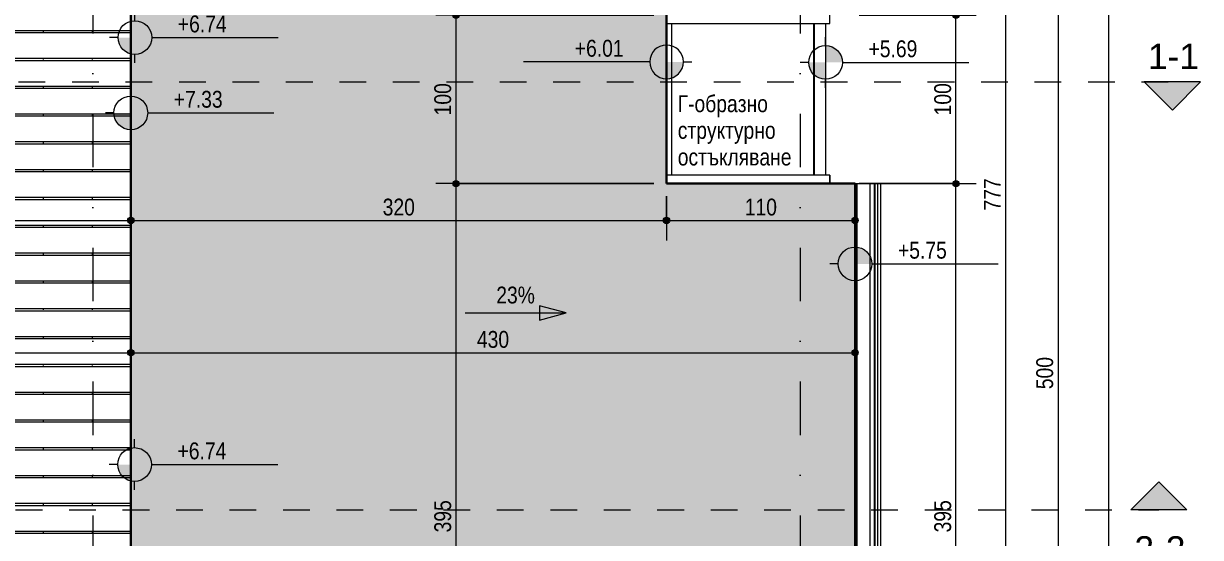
# Model space of a CAD drawing. Header units: centimetres. Extents: x -78 to 2009, y -1469 to 312.
# Drawn here: x 1310 to 2009, y -582 to -277 of the extents above; entities that cross this region are included whole.
import ezdxf

# ---------------------------------------------------------------- set-up
doc = ezdxf.new("R2010")
doc.units = ezdxf.units.CM
doc.linetypes.add('Dash', pattern=[31.75, 15.875, -15.875])
doc.linetypes.add('Dash dot', pattern=[79.375, 31.75, -23.8125, 0, -23.8125])
for name, color, linetype, lineweight in [('A-ANNO-DIMS', 7, 'Continuous', 9), ('A-ANNO-DIMS-50', 7, 'Continuous', 9), ('A-ANNO-NOTE', 7, 'Continuous', 9), ('A-DETL-MBND', 7, 'Continuous', 9), ('A-ROOF', 7, 'Continuous', 9), ('A-ROOF-OTLN', 7, 'Continuous', 9), ('A-ROOF-PATT', 7, 'Continuous', 9), ('G-ANNO-DIMS', 7, 'Continuous', 9), ('G-ANNO-SYMB', 7, 'Continuous', 9), ('G-ANNO-TEXT', 7, 'Continuous', 9), ('S-GRID', 7, 'Continuous', 9)]:
    doc.layers.add(name, color=color, linetype=linetype, lineweight=lineweight)
doc.styles.add('Arial Narrow', font='ARIALN.TTF', dxfattribs={"height": 10})
doc.styles.add('Arial Narrow_2', font='ARIALN.TTF', dxfattribs={"height": 10})
doc.styles.add('Arial Narrow_3', font='ARIALN.TTF', dxfattribs={"height": 10})
doc.styles.add('Arial_1', font='arial.ttf', dxfattribs={"height": 15})
doc.dimstyles.new('TEC_DIM', dxfattribs={"dimscale": 30.48, "dimtxt": 10.23431, "dimasz": 0.492126, "dimexe": 0.393701, "dimexo": 0.246063, "dimgap": 0, "dimtad": 1, "dimdec": 0, "dimzin": 0, "dimdsep": 46, "dimtxsty": 'Arial Narrow', "dimblk1": 'DOTSMALL', "dimblk2": 'DOTSMALL', "dimsah": 1, "dimcen": 0.09, "dimazin": 0, "dimtfac": 1, "dimtdec": 4, "dimtix": 1, "dimtmove": 0, "dimatfit": 3, "dimfxl": 0, "dimtvp": 1, "dimtolj": 1, "dimtzin": 0, "dimarcsym": 0})
doc.dimstyles.new('TEC_DIM_1', dxfattribs={"dimscale": 30.48, "dimtxt": 10.23431, "dimasz": 0.492126, "dimexe": 0.393701, "dimexo": 0.246063, "dimgap": 0, "dimtad": 1, "dimdec": 0, "dimzin": 0, "dimdsep": 46, "dimtxsty": 'Arial Narrow_3', "dimblk1": 'DOTSMALL', "dimblk2": 'DOTSMALL', "dimsah": 1, "dimcen": 0.09, "dimazin": 0, "dimtfac": 1, "dimtdec": 4, "dimtix": 1, "dimtmove": 0, "dimatfit": 3, "dimfxl": 0, "dimtvp": 1, "dimtolj": 1, "dimtzin": 0, "dimarcsym": 0})

# ---------------------------------------------------------------- blocks, each defined once
blk = doc.blocks.new('System Panel - Glazed-2432445-ПОКРИВ')
at = {"layer": 'A-DETL-MBND'}
blk.add_line((1779.72, -366.59), (1779.72, -276.59), dxfattribs=at)
blk = doc.blocks.new('L Corner Mullion - L Mullion 1-2432467-ПОКРИВ')
at = {"layer": 'A-DETL-MBND'}
for p, q in [((1779.84, -276.59), (1779.84, -366.59)), ((1786.65, -276.59), (1786.65, -366.59))]:
    blk.add_line(p, q, dxfattribs=at)
blk = doc.blocks.new('Rectangular Mullion - TEC_DOGRAMA_TERASI_EX-2432438-ПОКРИВ')
at = {"layer": 'A-DETL-MBND'}
for p, q in [((1692.24, -276.59), (1695.42, -276.59)), ((1695.42, -366.59), (1695.42, -276.59)), ((1695.42, -366.59), (1692.24, -366.59))]:
    blk.add_line(p, q, dxfattribs=at)
blk = doc.blocks.new('Rectangular Mullion - TEC_DOGRAMA_TERASI_EX-2432465-ПОКРИВ')
at = {"layer": 'A-DETL-MBND'}
for p, q in [((1789.15, -276.59), (1789.15, -271.59)), ((1692.24, -276.59), (1789.15, -276.59))]:
    blk.add_line(p, q, dxfattribs=at)
blk = doc.blocks.new('Rectangular Mullion - TEC_DOGRAMA_TERASI_EX-2432466-ПОКРИВ')
at = {"layer": 'A-DETL-MBND'}
for p, q in [((1789.15, -366.59), (1692.24, -366.59)), ((1789.15, -371.59), (1789.15, -366.59))]:
    blk.add_line(p, q, dxfattribs=at)
blk = doc.blocks.new('Rectangular Mullion - TEC_DOGRAMA_TERASI_EX-2432469-ПОКРИВ')
at = {"layer": 'A-DETL-MBND'}
blk.add_line((-5, 5), (0, 5), dxfattribs=at)
blk = doc.blocks.new('Section - TEC_SECTION-13048-ПОКРИВ')
at = {"layer": 'G-ANNO-SYMB'}
blk.add_hatch(color=256, dxfattribs=at).paths.add_polyline_path([(0, 0.334), (0.334, 0), (-0.334, 0)])
for p, q in [((0, 0.334), (-0.334, 0)), ((0.334, 0), (0, 0.334)), ((-0.334, 0), (0.334, 0))]:
    blk.add_line(p, q, dxfattribs=at)
blk = doc.blocks.new('Spot Elevations - PLAN - PROJECT-149572-ПОКРИВ')
at = {"layer": 'A-ANNO-NOTE'}
h = blk.add_hatch(color=256, dxfattribs=at)
edge = h.paths.add_edge_path()
edge.add_line((0, 0), (0, 0.2))
edge.add_arc((0, 0), 0.2, 0, 90, ccw=False)
edge.add_line((0.2, 0), (0, 0))
h = blk.add_hatch(color=256, dxfattribs=at)
edge = h.paths.add_edge_path()
edge.add_line((0, 0), (0, -0.2))
edge.add_arc((0, 0), 0.2, 180, 270, ccw=False)
edge.add_line((-0.2, 0), (0, 0))
for p, q in [((0, 0.2), (0, 0.3)), ((-0.2, 0), (-0.3, 0)), ((0.2, 0), (1.7, 0)), ((0, -0.3), (0, -0.2))]:
    blk.add_line(p, q, dxfattribs=at)
blk.add_circle((0, 0), 0.2, dxfattribs=at)
blk = doc.blocks.new('DIMBLOCK8-ПОКРИВ')
at = {"layer": 'A-ANNO-DIMS-50', "transparency": 16777216}
h = blk.add_hatch(color=256, dxfattribs=at)
edge = h.paths.add_edge_path()
edge.add_arc((124.14, 265.57), 1.88, 0, 360)
h = blk.add_hatch(color=256, dxfattribs=at)
edge = h.paths.add_edge_path()
edge.add_arc((1804.14, 265.57), 1.88, 0, 360)
for p, q in [((124.14, -409.09), (124.14, 277.57)), ((1804.14, 17.98), (1804.14, 277.57)), ((124.14, 265.57), (1804.14, 265.57)), ((124.14, 265.57), (124.14, -409.09)), ((1804.14, 265.57), (1804.14, 17.98))]:
    blk.add_line(p, q, dxfattribs=at)
for centre in [(124.14, 265.57), (1804.14, 265.57)]:
    blk.add_circle(centre, 1.88, dxfattribs=at)
at = {"layer": 'A-ANNO-DIMS-50', "color": 0, "transparency": 16777216, "insert": (951.47, 278.5), "char_height": 10, "width": 30.4105, "attachment_point": 1, "line_spacing_factor": 0.974696, "style": 'Arial Narrow'}
blk.add_mtext('1680', dxfattribs=at)
blk = doc.blocks.new('_DotSmall')
at = {"color": 0, "linetype": 'ByBlock', "const_width": 0.5}
blk.add_lwpolyline([(-0.0625, 0, 1), (0.0625, 0, 1)], format="xyb", close=True, dxfattribs=at)
blk = doc.blocks.new('DIMBLOCK16-ПОКРИВ')
at = {"layer": 'A-ANNO-DIMS-50', "transparency": 16777216}
h = blk.add_hatch(color=256, dxfattribs=at)
edge = h.paths.add_edge_path()
edge.add_arc((1924.69, -234.09), 1.88, 0, 360)
h = blk.add_hatch(color=256, dxfattribs=at)
edge = h.paths.add_edge_path()
edge.add_arc((1924.69, -734.09), 1.88, 0, 360)
for p, q in [((1919.85, -234.09), (1936.69, -234.09)), ((1924.69, -234.09), (1919.85, -234.09)), ((1924.69, -234.09), (1924.69, -734.09)), ((1919.85, -734.09), (1936.69, -734.09)), ((1924.69, -734.09), (1919.85, -734.09))]:
    blk.add_line(p, q, dxfattribs=at)
for centre in [(1924.69, -234.09), (1924.69, -734.09)]:
    blk.add_circle(centre, 1.88, dxfattribs=at)
at = {"layer": 'A-ANNO-DIMS-50', "color": 0, "transparency": 16777216, "insert": (1911.77, -493.59), "char_height": 10, "width": 22.8079, "attachment_point": 1, "rotation": 90, "line_spacing_factor": 0.974696, "style": 'Arial Narrow'}
blk.add_mtext('500', dxfattribs=at)
blk = doc.blocks.new('DIMBLOCK22-ПОКРИВ')
at = {"layer": 'A-ANNO-DIMS-50', "transparency": 16777216}
h = blk.add_hatch(color=256, dxfattribs=at)
edge = h.paths.add_edge_path()
edge.add_arc((1864.11, -371.59), 1.88, 0, 360)
h = blk.add_hatch(color=256, dxfattribs=at)
edge = h.paths.add_edge_path()
edge.add_arc((1864.11, -766.59), 1.88, 0, 360)
for p, q in [((1806.64, -371.59), (1876.11, -371.59)), ((1864.11, -371.59), (1806.64, -371.59)), ((1864.11, -766.59), (1864.11, -371.59)), ((1811.64, -766.59), (1876.11, -766.59)), ((1864.11, -766.59), (1811.64, -766.59))]:
    blk.add_line(p, q, dxfattribs=at)
for centre in [(1864.11, -371.59), (1864.11, -766.59)]:
    blk.add_circle(centre, 1.88, dxfattribs=at)
at = {"layer": 'A-ANNO-DIMS-50', "color": 0, "transparency": 16777216, "insert": (1851.19, -578.59), "char_height": 10, "width": 22.8079, "attachment_point": 1, "rotation": 90, "line_spacing_factor": 0.974696, "style": 'Arial Narrow'}
blk.add_mtext('395', dxfattribs=at)
blk = doc.blocks.new('DIMBLOCK23-ПОКРИВ')
at = {"layer": 'A-ANNO-DIMS-50', "transparency": 16777216}
h = blk.add_hatch(color=256, dxfattribs=at)
edge = h.paths.add_edge_path()
edge.add_arc((1864.11, -271.59), 1.88, 0, 360)
h = blk.add_hatch(color=256, dxfattribs=at)
edge = h.paths.add_edge_path()
edge.add_arc((1864.11, -371.59), 1.88, 0, 360)
for p, q in [((1806.64, -271.59), (1876.11, -271.59)), ((1864.11, -271.59), (1806.64, -271.59)), ((1864.11, -371.59), (1864.11, -271.59)), ((1806.64, -371.59), (1876.11, -371.59)), ((1864.11, -371.59), (1806.64, -371.59))]:
    blk.add_line(p, q, dxfattribs=at)
for centre in [(1864.11, -271.59), (1864.11, -371.59)]:
    blk.add_circle(centre, 1.88, dxfattribs=at)
at = {"layer": 'A-ANNO-DIMS-50', "color": 0, "transparency": 16777216, "insert": (1851.19, -331.09), "char_height": 10, "width": 22.8079, "attachment_point": 1, "rotation": 90, "line_spacing_factor": 0.974696, "style": 'Arial Narrow'}
blk.add_mtext('100', dxfattribs=at)
blk = doc.blocks.new('DIMBLOCK26-ПОКРИВ')
at = {"layer": 'A-ANNO-DIMS-50', "transparency": 16777216}
h = blk.add_hatch(color=256, dxfattribs=at)
edge = h.paths.add_edge_path()
edge.add_arc((1893.65, 10.48), 1.87, 0, 360)
h = blk.add_hatch(color=256, dxfattribs=at)
edge = h.paths.add_edge_path()
edge.add_arc((1893.65, -766.59), 1.88, 0, 360)
for p, q in [((1826.88, 10.48), (1905.65, 10.48)), ((1893.65, 10.48), (1826.88, 10.48)), ((1893.65, -766.59), (1893.65, 10.48)), ((1811.64, -766.59), (1905.65, -766.59)), ((1893.65, -766.59), (1811.64, -766.59))]:
    blk.add_line(p, q, dxfattribs=at)
for centre, radius in [((1893.65, 10.48), 1.87), ((1893.65, -766.59), 1.88)]:
    blk.add_circle(centre, radius, dxfattribs=at)
at = {"layer": 'A-ANNO-DIMS-50', "color": 0, "transparency": 16777216, "insert": (1880.73, -387.56), "char_height": 10, "width": 22.8079, "attachment_point": 1, "rotation": 90, "line_spacing_factor": 0.974696, "style": 'Arial Narrow'}
blk.add_mtext('777', dxfattribs=at)
blk = doc.blocks.new('DIMBLOCK27-ПОКРИВ')
at = {"layer": 'A-ANNO-DIMS-50', "transparency": 16777216}
h = blk.add_hatch(color=256, dxfattribs=at)
edge = h.paths.add_edge_path()
edge.add_arc((1954.89, 10.48), 1.87, 0, 360)
h = blk.add_hatch(color=256, dxfattribs=at)
edge = h.paths.add_edge_path()
edge.add_arc((1954.89, -1256.59), 1.88, 0, 360)
for p, q in [((1826.88, 10.48), (1966.89, 10.48)), ((1954.89, 10.48), (1826.88, 10.48)), ((1954.89, -1256.59), (1954.89, 10.48)), ((1721.64, -1256.59), (1966.89, -1256.59)), ((1954.89, -1256.59), (1721.64, -1256.59))]:
    blk.add_line(p, q, dxfattribs=at)
for centre, radius in [((1954.89, 10.48), 1.87), ((1954.89, -1256.59), 1.88)]:
    blk.add_circle(centre, radius, dxfattribs=at)
at = {"layer": 'A-ANNO-DIMS-50', "color": 0, "transparency": 16777216, "insert": (1941.97, -635.72), "char_height": 10, "width": 30.4105, "attachment_point": 1, "rotation": 90, "line_spacing_factor": 0.974696, "style": 'Arial Narrow'}
blk.add_mtext('1267', dxfattribs=at)
blk = doc.blocks.new('DIMBLOCK66-ПОКРИВ')
at = {"layer": 'A-ANNO-DIMS-50', "transparency": 16777216}
h = blk.add_hatch(color=256, dxfattribs=at)
edge = h.paths.add_edge_path()
edge.add_arc((904.14, -471.95), 1.88, 0, 360)
h = blk.add_hatch(color=256, dxfattribs=at)
edge = h.paths.add_edge_path()
edge.add_arc((1374.14, -471.95), 1.88, 0, 360)
for p, q in [((904.14, -476.8), (904.14, -459.95)), ((1374.14, -476.8), (1374.14, -459.95)), ((904.14, -471.95), (1374.14, -471.95)), ((904.14, -471.95), (904.14, -476.8)), ((1374.14, -471.95), (1374.14, -476.8))]:
    blk.add_line(p, q, dxfattribs=at)
for centre in [(904.14, -471.95), (1374.14, -471.95)]:
    blk.add_circle(centre, 1.88, dxfattribs=at)
at = {"layer": 'A-ANNO-DIMS-50', "color": 0, "transparency": 16777216, "insert": (1129.64, -459.03), "char_height": 10, "width": 22.8079, "attachment_point": 1, "line_spacing_factor": 0.974696, "style": 'Arial Narrow'}
blk.add_mtext('470', dxfattribs=at)
blk = doc.blocks.new('DIMBLOCK67-ПОКРИВ')
at = {"layer": 'A-ANNO-DIMS-50', "transparency": 16777216}
h = blk.add_hatch(color=256, dxfattribs=at)
edge = h.paths.add_edge_path()
edge.add_arc((1374.14, -471.95), 1.88, 0, 360)
h = blk.add_hatch(color=256, dxfattribs=at)
edge = h.paths.add_edge_path()
edge.add_arc((1804.14, -471.95), 1.88, 0, 360)
for p, q in [((1374.14, -476.8), (1374.14, -459.95)), ((1804.14, -476.8), (1804.14, -459.95)), ((1374.14, -471.95), (1804.14, -471.95)), ((1374.14, -471.95), (1374.14, -476.8)), ((1804.14, -471.95), (1804.14, -476.8))]:
    blk.add_line(p, q, dxfattribs=at)
for centre in [(1374.14, -471.95), (1804.14, -471.95)]:
    blk.add_circle(centre, 1.88, dxfattribs=at)
at = {"layer": 'A-ANNO-DIMS-50', "color": 0, "transparency": 16777216, "insert": (1579.64, -459.03), "char_height": 10, "width": 22.8079, "attachment_point": 1, "line_spacing_factor": 0.974696, "style": 'Arial Narrow'}
blk.add_mtext('430', dxfattribs=at)
blk = doc.blocks.new('DIMBLOCK68-ПОКРИВ')
at = {"layer": 'A-ANNO-DIMS-50', "transparency": 16777216}
h = blk.add_hatch(color=256, dxfattribs=at)
edge = h.paths.add_edge_path()
edge.add_arc((904.14, -393.43), 1.88, 0, 360)
h = blk.add_hatch(color=256, dxfattribs=at)
edge = h.paths.add_edge_path()
edge.add_arc((1374.14, -393.43), 1.88, 0, 360)
for p, q in [((904.14, -398.27), (904.14, -381.43)), ((1374.14, -398.27), (1374.14, -381.43)), ((904.14, -393.43), (1374.14, -393.43)), ((904.14, -393.43), (904.14, -398.27)), ((1374.14, -393.43), (1374.14, -398.27))]:
    blk.add_line(p, q, dxfattribs=at)
for centre in [(904.14, -393.43), (1374.14, -393.43)]:
    blk.add_circle(centre, 1.88, dxfattribs=at)
at = {"layer": 'A-ANNO-DIMS-50', "color": 0, "transparency": 16777216, "insert": (1129.64, -380.5), "char_height": 10, "width": 22.8079, "attachment_point": 1, "line_spacing_factor": 0.974696, "style": 'Arial Narrow'}
blk.add_mtext('470', dxfattribs=at)
blk = doc.blocks.new('DIMBLOCK69-ПОКРИВ')
at = {"layer": 'A-ANNO-DIMS-50', "transparency": 16777216}
h = blk.add_hatch(color=256, dxfattribs=at)
edge = h.paths.add_edge_path()
edge.add_arc((1374.14, -393.43), 1.88, 0, 360)
h = blk.add_hatch(color=256, dxfattribs=at)
edge = h.paths.add_edge_path()
edge.add_arc((1692.24, -393.43), 1.88, 0, 360)
for p, q in [((1374.14, -398.27), (1374.14, -381.43)), ((1692.24, -379.09), (1692.24, -405.43)), ((1692.24, -393.43), (1692.24, -379.09)), ((1374.14, -393.43), (1692.24, -393.43)), ((1374.14, -393.43), (1374.14, -398.27))]:
    blk.add_line(p, q, dxfattribs=at)
for centre in [(1374.14, -393.43), (1692.24, -393.43)]:
    blk.add_circle(centre, 1.88, dxfattribs=at)
at = {"layer": 'A-ANNO-DIMS-50', "color": 0, "transparency": 16777216, "insert": (1523.69, -380.5), "char_height": 10, "width": 22.8079, "attachment_point": 1, "line_spacing_factor": 0.974696, "style": 'Arial Narrow_3'}
blk.add_mtext('\u200e320', dxfattribs=at)
blk = doc.blocks.new('DIMBLOCK70-ПОКРИВ')
at = {"layer": 'A-ANNO-DIMS-50', "transparency": 16777216}
h = blk.add_hatch(color=256, dxfattribs=at)
edge = h.paths.add_edge_path()
edge.add_arc((1692.24, -393.43), 1.88, 0, 360)
h = blk.add_hatch(color=256, dxfattribs=at)
edge = h.paths.add_edge_path()
edge.add_arc((1804.14, -393.43), 1.88, 0, 360)
for p, q in [((1692.24, -379.09), (1692.24, -405.43)), ((1692.24, -393.43), (1692.24, -379.09)), ((1804.14, -398.27), (1804.14, -381.43)), ((1692.24, -393.43), (1804.14, -393.43)), ((1804.14, -393.43), (1804.14, -398.27))]:
    blk.add_line(p, q, dxfattribs=at)
for centre in [(1692.24, -393.43), (1804.14, -393.43)]:
    blk.add_circle(centre, 1.88, dxfattribs=at)
at = {"layer": 'A-ANNO-DIMS-50', "color": 0, "transparency": 16777216, "insert": (1738.69, -380.5), "char_height": 10, "width": 22.8079, "attachment_point": 1, "line_spacing_factor": 0.974696, "style": 'Arial Narrow_3'}
blk.add_mtext('\u200e110', dxfattribs=at)
blk = doc.blocks.new('DIMBLOCK75-ПОКРИВ')
at = {"layer": 'A-ANNO-DIMS-50', "transparency": 16777216}
h = blk.add_hatch(color=256, dxfattribs=at)
edge = h.paths.add_edge_path()
edge.add_arc((1567.24, -371.59), 1.88, 0, 360)
h = blk.add_hatch(color=256, dxfattribs=at)
edge = h.paths.add_edge_path()
edge.add_arc((1567.24, -766.59), 1.88, 0, 360)
for p, q in [((1684.74, -371.59), (1555.24, -371.59)), ((1567.24, -766.59), (1567.24, -371.59)), ((1567.24, -371.59), (1684.74, -371.59)), ((1573.8, -766.59), (1555.24, -766.59)), ((1567.24, -766.59), (1573.8, -766.59))]:
    blk.add_line(p, q, dxfattribs=at)
for centre in [(1567.24, -371.59), (1567.24, -766.59)]:
    blk.add_circle(centre, 1.88, dxfattribs=at)
at = {"layer": 'A-ANNO-DIMS-50', "color": 0, "transparency": 16777216, "insert": (1554.32, -578.59), "char_height": 10, "width": 22.8079, "attachment_point": 1, "rotation": 90, "line_spacing_factor": 0.974696, "style": 'Arial Narrow'}
blk.add_mtext('395', dxfattribs=at)
blk = doc.blocks.new('DIMBLOCK76-ПОКРИВ')
at = {"layer": 'A-ANNO-DIMS-50', "transparency": 16777216}
h = blk.add_hatch(color=256, dxfattribs=at)
edge = h.paths.add_edge_path()
edge.add_arc((1567.24, -271.59), 1.88, 0, 360)
h = blk.add_hatch(color=256, dxfattribs=at)
edge = h.paths.add_edge_path()
edge.add_arc((1567.24, -371.59), 1.88, 0, 360)
for p, q in [((1684.74, -271.59), (1555.24, -271.59)), ((1567.24, -371.59), (1567.24, -271.59)), ((1567.24, -271.59), (1684.74, -271.59)), ((1684.74, -371.59), (1555.24, -371.59)), ((1567.24, -371.59), (1684.74, -371.59))]:
    blk.add_line(p, q, dxfattribs=at)
for centre in [(1567.24, -271.59), (1567.24, -371.59)]:
    blk.add_circle(centre, 1.88, dxfattribs=at)
at = {"layer": 'A-ANNO-DIMS-50', "color": 0, "transparency": 16777216, "insert": (1554.32, -331.09), "char_height": 10, "width": 22.8079, "attachment_point": 1, "rotation": 90, "line_spacing_factor": 0.974696, "style": 'Arial Narrow'}
blk.add_mtext('100', dxfattribs=at)

msp = doc.modelspace()

# ---------------------------------------------------------------- hatches: boundary and pattern name
at = {"layer": 'A-ROOF-PATT', "true_color": 0x8b8b8b}
h = msp.add_hatch(dxfattribs=at)
h.set_pattern_fill('FP1_1', color=252, style=0, pattern_type=2)
h.set_pattern_definition([(90, (85.79, -2627.617), (-29.922, 16.51), [0.8382, -15.672]), (180, (85.789, -2644.127), (-29.922, -16.51), [29.922, 0]), (180, (85.789, -2642.857), (-29.922, -16.51), [29.922, 0])])
h.paths.add_polyline_path([(1324.14, -1256.59), (1714.14, -1256.59), (1714.14, -901.59), (1582.42, -901.59), (1582.42, -766.59), (1804.14, -766.59), (1804.14, -371.59), (1692.24, -371.59), (1692.24, -271.59), (1804.14, -271.59), (1804.14, 10.48), (1374.14, -141.76), (1374.14, -643.59), (1324.14, -643.59), (1324.14, -1124.32)])
h.paths.add_polyline_path([(1389.14, -962.59), (1364.14, -962.59), (1364.14, -926.59), (1389.14, -926.59), (1389.14, -957.59)])
h.paths.add_polyline_path([(1384.14, -957.59), (1384.14, -950.82), (1369.14, -950.82), (1369.14, -957.59), (1372.2, -957.59)])
h.paths.add_polyline_path([(1380.91, -945.82), (1384.14, -945.82), (1384.14, -931.59), (1369.14, -931.59), (1369.14, -945.82), (1371.27, -945.82)])
h = msp.add_hatch(dxfattribs=at)
h.set_pattern_fill('FP1_13', color=252, style=0, pattern_type=2)
h.set_pattern_definition([(270, (99.568, -16.51), (29.105, -16.51), [0.8382, -15.672]), (0, (99.568, 0), (29.105, 16.51), [29.105, 0]), (0, (99.568, -1.27), (29.105, 16.51), [29.105, 0])])
h.paths.add_polyline_path([(1064.14, -643.59), (1374.14, -643.59), (1374.14, -145.76), (904.14, -59.97), (904.14, -581.59), (1064.14, -581.59), (1064.14, -622.59)])
at = {"layer": 'G-ANNO-DIMS'}
msp.add_hatch(color=256, dxfattribs=at).paths.add_polyline_path([(1632.61, -448.3), (1616.73, -444.04), (1616.73, -452.55)])

# ---------------------------------------------------------------- linework, layer by layer
at = {"layer": 'A-ROOF', "lineweight": 30}
for p, q in [((1374.14, -141.76), (1374.14, -643.59)), ((1692.24, -371.59), (1692.24, -271.59)), ((1804.14, -371.59), (1692.24, -371.59)), ((1804.14, -371.59), (1804.14, -766.59))]:
    msp.add_line(p, q, dxfattribs=at)
at = {"layer": 'A-ROOF-OTLN'}
for p, q in [((1804.14, -371.59), (1817.42, -371.59)), ((1805.14, -371.59), (1805.14, -766.59)), ((1812.98, -371.59), (1812.98, -766.59)), ((1815.49, -371.59), (1815.49, -766.59)), ((1815.98, -371.59), (1815.98, -766.59)), ((1817.43, -371.59), (1819.38, -371.59)), ((1817.43, -371.59), (1817.43, -766.59)), ((1819.38, -766.59), (1819.38, -371.59))]:
    msp.add_line(p, q, dxfattribs=at)
at = {"layer": 'G-ANNO-DIMS'}
for p, q in [((1632.61, -448.3), (1616.73, -444.04)), ((1616.73, -444.04), (1616.73, -452.55)), ((1572.61, -448.3), (1632.61, -448.3)), ((1616.73, -452.55), (1632.61, -448.3))]:
    msp.add_line(p, q, dxfattribs=at)
at = {"layer": 'G-ANNO-SYMB', "linetype": 'Dash', "lineweight": 18}
for p, q in [((-57.75, -311.23), (1992.57, -311.23)), ((-59.49, -565.23), (1984.55, -565.23))]:
    msp.add_line(p, q, dxfattribs=at)
at = {"layer": 'S-GRID', "color": 1, "linetype": 'Dash dot', "lineweight": 18, "true_color": 0xff0000}
for p, q in [((1351.64, 146.72), (1351.64, -1310.92)), ((1771.64, 146.72), (1771.64, -1310.92))]:
    msp.add_line(p, q, dxfattribs=at)

# ---------------------------------------------------------------- block references
at = {"layer": 'A-DETL-MBND'}
for name in ['Rectangular Mullion - TEC_DOGRAMA_TERASI_EX-2432465-ПОКРИВ', 'Rectangular Mullion - TEC_DOGRAMA_TERASI_EX-2432438-ПОКРИВ', 'System Panel - Glazed-2432445-ПОКРИВ', 'L Corner Mullion - L Mullion 1-2432467-ПОКРИВ', 'Rectangular Mullion - TEC_DOGRAMA_TERASI_EX-2432466-ПОКРИВ']:
    msp.add_blockref(name, (0, 0), dxfattribs=at)
at = {"layer": 'A-DETL-MBND', "rotation": 269.9999999999984}
msp.add_blockref('Rectangular Mullion - TEC_DOGRAMA_TERASI_EX-2432469-ПОКРИВ', (1784.15, -371.59), dxfattribs=at)
at = {"layer": 'G-ANNO-DIMS', "xscale": 49.99999999999998, "yscale": 49.99999999999998, "zscale": 49.99999999999998}
for p in [(1376.54, -284.91), (1786.65, -299.66), (1374.14, -329.61), (1804.14, -419.21), (1376.35, -538.3)]:
    msp.add_blockref('Spot Elevations - PLAN - PROJECT-149572-ПОКРИВ', p, dxfattribs=at)
at = {"layer": 'G-ANNO-DIMS', "extrusion": (0, 0, -1), "xscale": 49.99999999999998, "yscale": 49.99999999999998, "zscale": 49.99999999999998}
msp.add_blockref('Spot Elevations - PLAN - PROJECT-149572-ПОКРИВ', (-1692.24, -299.35), dxfattribs=at)
at = {"layer": 'G-ANNO-SYMB', "xscale": 49.99999999999998, "yscale": 49.99999999999998, "zscale": 49.99999999999998, "rotation": 180}
msp.add_blockref('Section - TEC_SECTION-13048-ПОКРИВ', (1992.57, -311.23), dxfattribs=at)
at = {"layer": 'G-ANNO-SYMB', "extrusion": (0, 0, -1), "xscale": 49.99999999999998, "yscale": 49.99999999999998, "zscale": 49.99999999999998}
msp.add_blockref('Section - TEC_SECTION-13048-ПОКРИВ', (-1984.55, -565.23), dxfattribs=at)

# ---------------------------------------------------------------- texts
at = {"layer": 'G-ANNO-DIMS', "char_height": 10, "attachment_point": 1, "line_spacing_factor": 0.974696, "style": 'Arial Narrow'}
for s, insert, width in [('+6.74', (1402.06, -271.82), 34.7536), ('+6.01', (1637.76, -286.26), 34.7536), ('+5.69', (1812.17, -286.57), 34.7536), ('+7.33', (1399.66, -316.52), 34.7536), ('+5.75', (1829.66, -406.12), 34.7536), ('23%', (1591.14, -432.71), 27.5081), ('+6.74', (1401.87, -525.21), 34.7536)]:
    msp.add_mtext(s, dxfattribs=dict(at, insert=insert, width=width))
at = {"layer": 'G-ANNO-SYMB', "char_height": 15, "width": 31.1, "attachment_point": 5, "line_spacing_factor": 0.936439, "style": 'Arial_1'}
for s, insert in [('\\pt60,120,180,240,300,360,420,480,540,600,660,720,780,840,900,960,1020,1080,1140,1200,1260,1320,1380,1440,1500,1560,1620,1680,1740,1800,1860,1920;1-1', (1993.22, -296.05)), ('\\pt60,120,180,240,300,360,420,480,540,600,660,720,780,840,900,960,1020,1080,1140,1200,1260,1320,1380,1440,1500,1560,1620,1680,1740,1800,1860,1920;2-2', (1985.2, -588.36))]:
    msp.add_mtext(s, dxfattribs=dict(at, insert=insert))
at = {"layer": 'G-ANNO-TEXT', "insert": (1698.89, -319.16), "char_height": 10, "width": 86.35, "attachment_point": 1, "line_spacing_factor": 0.949189, "style": 'Arial Narrow_2'}
msp.add_mtext('\\pt15,30,45,60,75,90,105,120,135,150,165,180,195,210,225,240,255,270,285,300,315,330,345,360,375,390,405,420,435,450,465,480;{\\fArial Narrow|b0|i0|c204|p34;Г}-{\\fArial Narrow|b0|i0|c204|p34;образно структурно остъкляване}', dxfattribs=at)

# ---------------------------------------------------------------- dimensions: what is measured, and where the dimension line sits
at = {"layer": 'A-ANNO-DIMS'}
for base, p1, p2, override, picture, middle in [((1804.14, 265.57), (124.14, -416.59), (1804.14, 10.48), {"dimpost": '<>', "dimfxl": 1733.431886}, 'DIMBLOCK8-ПОКРИВ', (964.14, 270.68)), ((1374.14, -393.43), (904.14, -390.77), (1374.14, -390.77), {"dimpost": '<>', "dimfxl": 470}, 'DIMBLOCK68-ПОКРИВ', (1139.14, -388.32)), ((1374.14, -471.95), (904.14, -469.3), (1374.14, -469.3), {"dimpost": '<>', "dimfxl": 470}, 'DIMBLOCK66-ПОКРИВ', (1139.14, -466.84)), ((1804.14, -471.95), (1374.14, -469.3), (1804.14, -469.3), {"dimpost": '<>', "dimfxl": 430}, 'DIMBLOCK67-ПОКРИВ', (1589.14, -466.84))]:
    dim = msp.add_linear_dim(base=base, p1=p1, p2=p2, dimstyle='TEC_DIM', override=override, dxfattribs=at)
    dim.commit()
    dim.dimension.update_dxf_attribs({"geometry": picture, "text_midpoint": middle})
for base, p1, p2, override, picture, middle in [((1954.89, 10.48), (1714.14, -1256.59), (1819.38, 10.48), {"dimpost": '<>', "dimfxl": 1271.429833}, 'DIMBLOCK27-ПОКРИВ', (1949.79, -623.05)), ((1893.65, 10.48), (1804.14, -766.59), (1819.38, 10.48), {"dimpost": '<>', "dimfxl": 777.216286}, 'DIMBLOCK26-ПОКРИВ', (1888.65, -378.05)), ((1924.69, -734.09), (1927.35, -234.09), (1927.35, -734.09), {"dimpost": '<>', "dimfxl": 500}, 'DIMBLOCK16-ПОКРИВ', (1919.59, -484.09)), ((1567.24, -271.59), (1692.24, -371.59), (1692.24, -271.59), {"dimpost": '<>', "dimfxl": 100}, 'DIMBLOCK76-ПОКРИВ', (1562.14, -321.59)), ((1864.11, -271.59), (1799.14, -371.59), (1799.14, -271.59), {"dimpost": '<>', "dimfxl": 100}, 'DIMBLOCK23-ПОКРИВ', (1859, -321.59)), ((1567.24, -371.59), (1581.3, -766.59), (1692.24, -371.59), {"dimpost": '<>', "dimfxl": 410.284028}, 'DIMBLOCK75-ПОКРИВ', (1562.14, -569.09)), ((1864.11, -371.59), (1804.14, -766.59), (1799.14, -371.59), {"dimpost": '<>', "dimfxl": 395.031644}, 'DIMBLOCK22-ПОКРИВ', (1859, -569.09))]:
    dim = msp.add_linear_dim(base=base, p1=p1, p2=p2, angle=90, dimstyle='TEC_DIM', override=override, dxfattribs=at)
    dim.commit()
    dim.dimension.update_dxf_attribs({"geometry": picture, "text_midpoint": middle})
for base, p1, p2, text, override, picture, middle in [((1692.24, -393.43), (1374.14, -390.77), (1692.24, -371.59), '\u200e320', {"dimpost": '<>', "dimfxl": 318.673326}, 'DIMBLOCK69-ПОКРИВ', (1533.19, -387.47)), ((1804.14, -393.43), (1692.24, -371.59), (1804.14, -390.77), '\u200e110', {"dimpost": '<>', "dimfxl": 113.53783}, 'DIMBLOCK70-ПОКРИВ', (1748.19, -387.47))]:
    dim = msp.add_linear_dim(base=base, p1=p1, p2=p2, text=text, dimstyle='TEC_DIM_1', override=override, dxfattribs=at)
    dim.commit()
    dim.dimension.update_dxf_attribs({"geometry": picture, "text_midpoint": middle})

doc.saveas('drawing.dxf')
